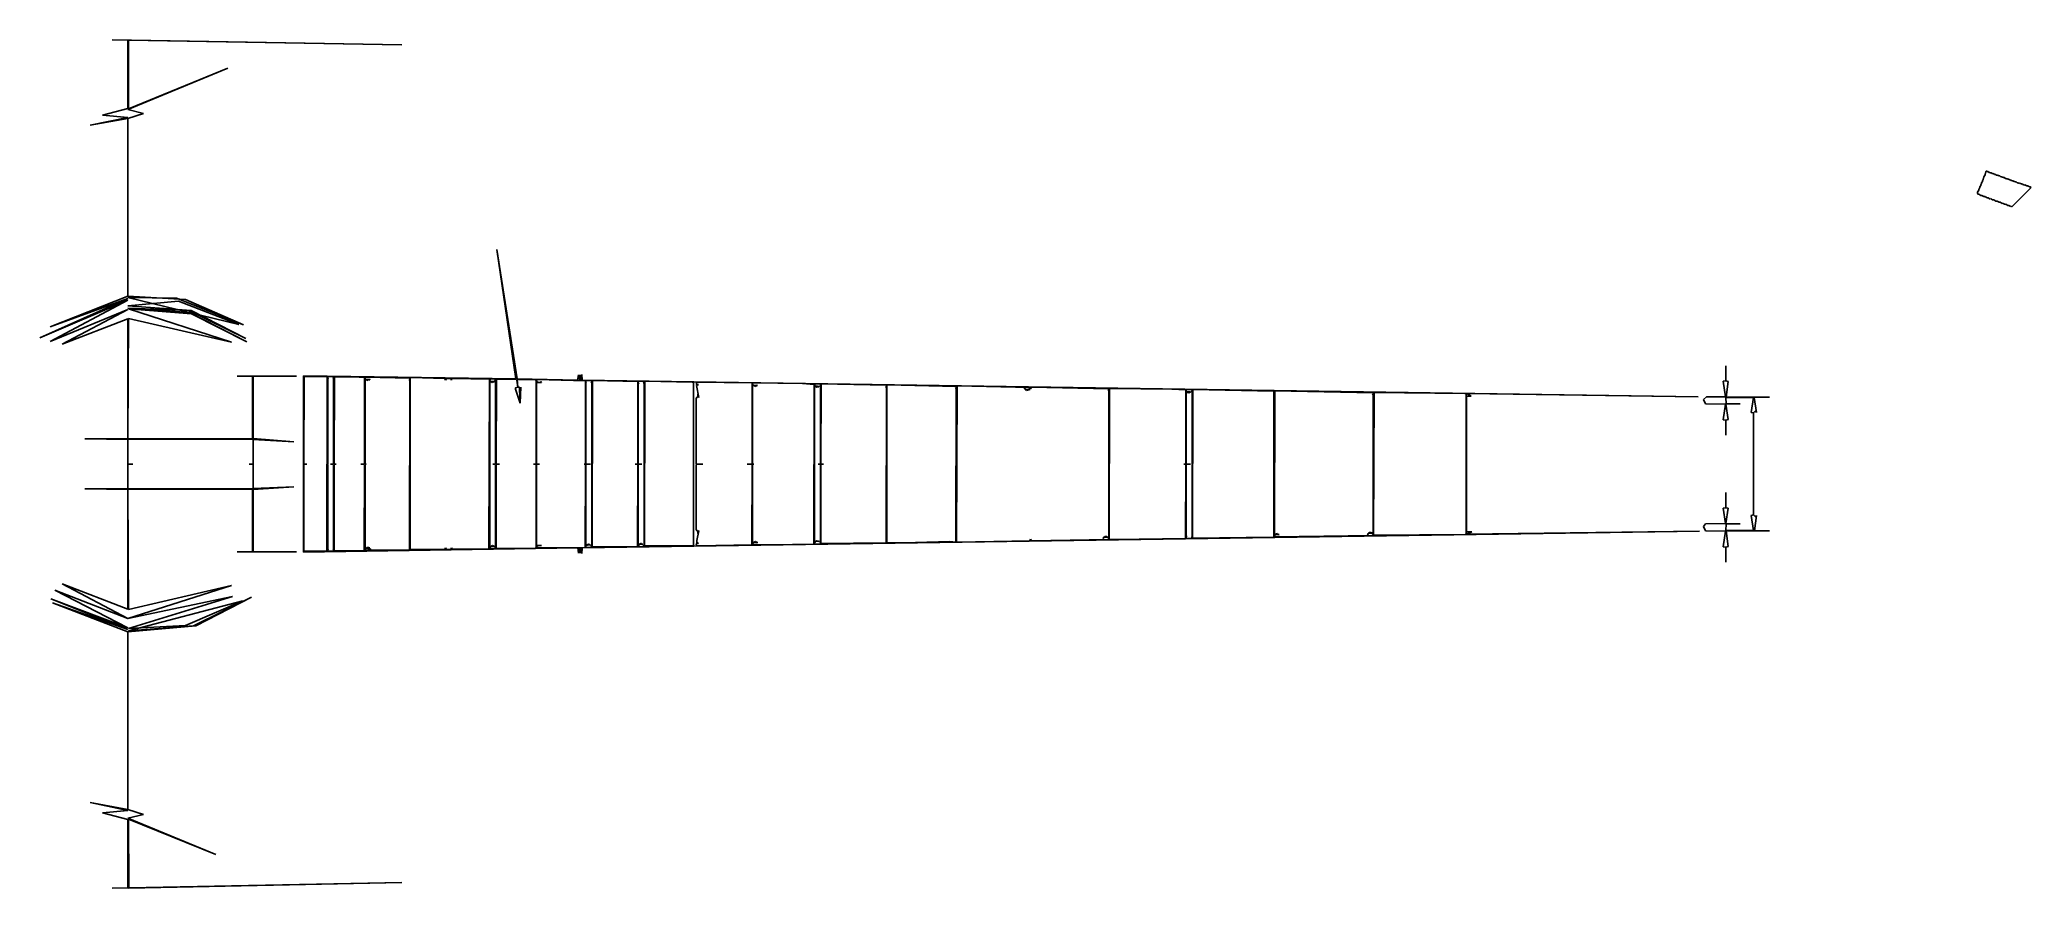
# Model space of a CAD drawing. Extents: x 217 to 596, y 46 to 207.
import ezdxf

# ---------------------------------------------------------------- set-up
doc = ezdxf.new("R2010")
doc.units = 0
doc.layers.add('BODY', color=7, linetype='Continuous')

msp = doc.modelspace()

# ---------------------------------------------------------------- linework, layer by layer
at = {"layer": 'BODY'}
for p, q in [((285.9, 206.25), (230.79, 207.23)), ((230.79, 207.23), (233.81, 207.16)), ((233.81, 207.16), (233.81, 194.17)), ((233.88, 194.1), (233.88, 207.16)), ((233.88, 207.16), (285.9, 206.25)), ((233.81, 193.95), (252.76, 201.87)), ((252.76, 201.87), (233.88, 194.1)), ((233.81, 194.17), (228.97, 192.89)), ((236.75, 193.19), (233.81, 193.95)), ((233.81, 192.28), (236.75, 193.19)), ((233.81, 192.44), (226.63, 191)), ((226.63, 191), (233.81, 192.28)), ((228.97, 192.89), (233.81, 192.44)), ((233.81, 192.28), (233.81, 158.46)), ((233.81, 158.46), (233.81, 192.28)), ((586.89, 181.72), (586.97, 181.79)), ((586.97, 181.94), (587.05, 182.02)), ((586.97, 181.79), (586.97, 181.94)), ((587.05, 182.17), (587.12, 182.24)), ((587.05, 182.02), (587.05, 182.17)), ((587.12, 182.24), (587.2, 182.24)), ((587.2, 182.24), (587.27, 182.17)), ((587.27, 182.17), (587.42, 182.17)), ((587.42, 182.17), (587.65, 182.02)), ((587.65, 182.02), (587.8, 182.02)), ((587.8, 182.02), (587.88, 181.94)), ((587.88, 181.94), (588.03, 181.94)), ((588.03, 181.94), (588.25, 181.79)), ((588.25, 181.79), (588.4, 181.79)), ((588.4, 181.79), (588.48, 181.72)), ((585.38, 178.02), (585.46, 178.09)), ((585.54, 177.87), (585.38, 178.02)), ((585.46, 178.24), (585.69, 178.62)), ((585.46, 178.09), (585.46, 178.24)), ((585.69, 178.77), (585.91, 179.15)), ((585.69, 178.62), (585.69, 178.77)), ((585.91, 179.3), (586.06, 179.53)), ((585.91, 179.15), (585.91, 179.3)), ((586.06, 179.68), (586.21, 179.9)), ((586.06, 179.53), (586.06, 179.68)), ((586.21, 180.05), (586.37, 180.28)), ((586.21, 179.9), (586.21, 180.05)), ((586.37, 180.43), (586.52, 180.66)), ((586.37, 180.28), (586.37, 180.43)), ((586.52, 180.81), (586.59, 180.88)), ((586.52, 180.66), (586.52, 180.81)), ((586.59, 180.96), (586.67, 181.04)), ((586.59, 180.88), (586.59, 180.96)), ((586.67, 181.19), (586.89, 181.56)), ((586.67, 181.04), (586.67, 181.19)), ((586.89, 181.56), (586.89, 181.72)), ((588.48, 181.72), (588.63, 181.72)), ((588.63, 181.72), (588.71, 181.64)), ((588.71, 181.64), (588.86, 181.64)), ((588.86, 181.64), (589.08, 181.49)), ((589.08, 181.49), (589.23, 181.49)), ((589.23, 181.49), (589.31, 181.41)), ((589.31, 181.41), (589.46, 181.41)), ((589.46, 181.41), (589.54, 181.34)), ((589.54, 181.34), (589.69, 181.34)), ((589.69, 181.34), (589.91, 181.19)), ((589.91, 181.19), (590.06, 181.19)), ((590.06, 181.19), (590.14, 181.11)), ((590.14, 181.11), (590.29, 181.11)), ((590.29, 181.11), (590.37, 181.04)), ((590.37, 181.04), (590.52, 181.04)), ((590.52, 181.04), (590.74, 180.88)), ((590.74, 180.88), (590.9, 180.88)), ((590.9, 180.88), (590.97, 180.81)), ((590.97, 180.81), (591.12, 180.81)), ((591.12, 180.81), (591.2, 180.73)), ((591.2, 180.73), (591.35, 180.73)), ((591.35, 180.73), (591.57, 180.58)), ((591.57, 180.58), (591.73, 180.58)), ((591.73, 180.58), (591.8, 180.51)), ((591.8, 180.51), (591.95, 180.51)), ((591.95, 180.51), (592.03, 180.43)), ((595.65, 179.15), (591.95, 175.45)), ((592.03, 180.43), (592.18, 180.43)), ((592.18, 180.43), (592.41, 180.28)), ((592.41, 180.28), (592.56, 180.28)), ((592.56, 180.28), (592.63, 180.21)), ((592.63, 180.21), (592.78, 180.21)), ((592.78, 180.21), (593.01, 180.05)), ((593.01, 180.05), (593.16, 180.05)), ((593.16, 180.05), (593.24, 179.98)), ((593.24, 179.98), (593.39, 179.98)), ((593.39, 179.98), (593.46, 179.9)), ((593.46, 179.9), (593.54, 179.98)), ((593.54, 179.98), (593.76, 179.83)), ((593.76, 179.83), (593.92, 179.83)), ((593.92, 179.83), (593.99, 179.75)), ((593.99, 179.75), (594.14, 179.75)), ((594.14, 179.75), (594.37, 179.6)), ((594.37, 179.6), (594.44, 179.68)), ((594.44, 179.68), (594.82, 179.45)), ((594.82, 179.45), (594.97, 179.45)), ((594.97, 179.45), (595.05, 179.37)), ((595.05, 179.37), (595.2, 179.37)), ((595.2, 179.37), (595.27, 179.3)), ((595.27, 179.3), (595.43, 179.3)), ((595.43, 179.3), (595.65, 179.15)), ((585.69, 177.87), (585.54, 177.87)), ((586.06, 177.64), (585.69, 177.87)), ((586.29, 177.64), (586.06, 177.64)), ((586.67, 177.41), (586.29, 177.64)), ((586.89, 177.41), (586.67, 177.41)), ((586.97, 177.34), (586.89, 177.41)), ((587.12, 177.34), (586.97, 177.34)), ((587.27, 177.19), (587.12, 177.34)), ((587.5, 177.19), (587.27, 177.19)), ((587.88, 176.96), (587.5, 177.19)), ((587.95, 177.03), (587.88, 176.96)), ((588.33, 176.81), (587.95, 177.03)), ((588.56, 176.81), (588.33, 176.81)), ((588.93, 176.58), (588.56, 176.81)), ((589.16, 176.58), (588.93, 176.58)), ((589.54, 176.36), (589.16, 176.58)), ((589.76, 176.36), (589.54, 176.36)), ((590.14, 176.13), (589.76, 176.36)), ((590.22, 176.2), (590.14, 176.13)), ((590.59, 175.98), (590.22, 176.2)), ((590.67, 175.98), (590.59, 175.98)), ((590.74, 175.9), (590.67, 175.98)), ((590.82, 175.98), (590.74, 175.9)), ((591.2, 175.75), (590.82, 175.98)), ((591.42, 175.75), (591.2, 175.75)), ((591.8, 175.52), (591.42, 175.75)), ((591.88, 175.6), (591.8, 175.52)), ((591.88, 175.52), (591.88, 175.6)), ((591.95, 175.45), (591.88, 175.52)), ((307.79, 142.76), (303.94, 167.37)), ((303.94, 167.37), (307.56, 142.76)), ((233.81, 158.01), (217.05, 150.54)), ((217.05, 150.54), (233.81, 157.71)), ((233.81, 158.46), (219.01, 152.65)), ((219.01, 152.65), (233.81, 158.01)), ((233.81, 157.71), (219.01, 149.86)), ((219.01, 149.86), (233.81, 155.97)), ((233.81, 155.97), (221.27, 149.33)), ((244.75, 157.86), (233.81, 158.46)), ((254.87, 153.1), (233.81, 158.24)), ((233.81, 158.24), (243.02, 158.09)), ((233.81, 156.65), (243.39, 157.56)), ((245.81, 155.75), (233.81, 156.65)), ((245.51, 155.37), (233.81, 156.2)), ((233.81, 156.2), (245.36, 155.75)), ((253.51, 149.71), (233.88, 156.05)), ((233.88, 156.05), (245.89, 155.14)), ((243.02, 158.09), (255.78, 153.03)), ((243.39, 157.56), (254.87, 153.1)), ((255.78, 153.03), (244.75, 157.86)), ((245.36, 155.75), (256.23, 150.46)), ((256.38, 149.78), (245.51, 155.37)), ((256.23, 150.46), (245.81, 155.75)), ((221.27, 149.33), (233.81, 154.16)), ((233.81, 131.44), (233.88, 154.24)), ((233.81, 154.16), (233.81, 131.44)), ((233.88, 154.24), (253.51, 149.71)), ((245.89, 155.14), (256.38, 149.78)), ((537.6, 145.25), (537.6, 142.38)), ((537.6, 142.38), (537.6, 145.25)), ((265.82, 143.29), (254.57, 143.29)), ((254.57, 143.29), (257.51, 143.21)), ((257.51, 143.21), (257.51, 131.36)), ((257.59, 143.21), (265.82, 143.29)), ((257.59, 131.44), (257.59, 143.21)), ((267.17, 143.36), (267.17, 109.77)), ((307.56, 142.76), (267.17, 143.36)), ((267.25, 126.6), (267.33, 143.21)), ((267.33, 143.21), (271.7, 143.14)), ((271.7, 143.14), (271.63, 110)), ((271.78, 143.06), (271.93, 143.21)), ((271.86, 142.84), (271.78, 143.06)), ((271.78, 142.76), (271.93, 142.91)), ((271.78, 126.6), (271.78, 142.76)), ((271.93, 142.91), (271.86, 142.84)), ((271.93, 143.21), (272.91, 143.14)), ((272.91, 142.91), (272.76, 142.84)), ((272.76, 142.84), (272.91, 142.68)), ((272.91, 143.14), (272.91, 142.91)), ((272.91, 142.68), (272.91, 126.6)), ((272.99, 126.6), (273.06, 143.14)), ((273.06, 143.14), (276.76, 143.14)), ((276.76, 143.14), (278.8, 142.99)), ((278.8, 142.99), (278.8, 126.6)), ((278.88, 142.76), (278.95, 143.06)), ((279.03, 142.76), (278.88, 142.76)), ((278.88, 142.61), (278.95, 142.68)), ((278.88, 126.6), (278.88, 142.61)), ((278.95, 143.06), (287.41, 142.91)), ((278.95, 142.68), (279.25, 142.46)), ((279.03, 142.61), (279.03, 142.76)), ((279.71, 142.68), (279.03, 142.61)), ((279.25, 142.46), (279.63, 142.61)), ((279.63, 142.61), (279.78, 142.53)), ((279.78, 142.53), (279.71, 142.68)), ((287.41, 142.61), (287.26, 142.61)), ((287.26, 142.61), (287.41, 142.46)), ((287.41, 142.46), (287.33, 110.22)), ((287.41, 142.91), (287.41, 142.61)), ((287.48, 142.84), (287.63, 142.99)), ((287.48, 110.3), (287.48, 142.84)), ((287.63, 142.99), (294.05, 142.84)), ((294.05, 142.84), (294.2, 142.53)), ((294.2, 142.53), (294.35, 142.84)), ((294.35, 142.84), (295.18, 142.84)), ((295.18, 142.84), (295.33, 142.53)), ((295.33, 142.53), (295.41, 142.84)), ((295.41, 142.84), (302.51, 142.68)), ((302.51, 142.68), (302.43, 110.45)), ((302.58, 142.46), (302.73, 142.76)), ((302.73, 142.38), (302.58, 142.46)), ((302.58, 142.23), (302.66, 142.31)), ((302.58, 110.9), (302.58, 142.23)), ((302.66, 142.31), (302.73, 142.38)), ((302.66, 142.31), (303.03, 142.08)), ((302.73, 142.23), (302.66, 142.31)), ((302.73, 142.76), (303.56, 142.68)), ((303.41, 142.31), (302.73, 142.23)), ((303.03, 142.08), (303.49, 142.23)), ((303.49, 142.23), (303.41, 142.31)), ((303.56, 142.68), (303.71, 142.53)), ((303.64, 142.38), (303.56, 142.46)), ((303.56, 142.46), (303.71, 142.23)), ((303.71, 142.53), (303.64, 142.38)), ((303.71, 142.23), (303.71, 126.6)), ((303.79, 126.6), (303.87, 142.68)), ((303.87, 142.68), (307.56, 142.68)), ((307.94, 141.17), (307.49, 141.02)), ((307.49, 141.02), (307.49, 140.8)), ((307.49, 140.8), (308.39, 138.15)), ((307.56, 142.68), (307.72, 142.53)), ((307.72, 142.53), (307.94, 141.17)), ((319.27, 142.53), (307.79, 142.76)), ((307.94, 141.17), (307.79, 142.61)), ((307.79, 142.61), (311.26, 142.61)), ((308.24, 141.17), (307.94, 141.17)), ((308.32, 139.06), (308.24, 141.17)), ((308.47, 141.17), (308.32, 139.06)), ((308.39, 138.15), (308.47, 141.17)), ((311.26, 142.61), (311.41, 142.46)), ((311.41, 142.46), (311.41, 126.6)), ((311.49, 142.23), (311.57, 142.61)), ((311.64, 142.23), (311.49, 142.23)), ((311.49, 126.6), (311.49, 142.08)), ((311.49, 142.08), (312.4, 142.08)), ((311.57, 142.61), (320.78, 142.38)), ((311.64, 142.08), (311.64, 142.23)), ((312.09, 142.08), (311.64, 142.08)), ((312.32, 142.23), (312.09, 142.08)), ((312.4, 142.08), (312.32, 142.23)), ((319.49, 143.52), (319.27, 142.53)), ((319.64, 142.53), (319.49, 143.52)), ((319.79, 143.52), (319.64, 142.53)), ((319.95, 142.53), (319.79, 143.52)), ((320.1, 143.59), (319.95, 142.53)), ((320.17, 142.53), (320.1, 143.59)), ((532.31, 139.36), (320.17, 142.53)), ((320.78, 142.38), (320.78, 126.6)), ((320.85, 142.16), (320.93, 142.46)), ((320.85, 142.01), (321, 142.16)), ((320.93, 142.08), (320.85, 142.16)), ((320.85, 126.6), (320.85, 142.01)), ((320.93, 142.46), (321.83, 142.46)), ((321, 142.16), (320.93, 142.08)), ((321.83, 142.46), (321.98, 142.23)), ((321.91, 142.08), (321.83, 142.16)), ((321.83, 142.16), (321.98, 142.01)), ((321.98, 142.23), (321.91, 142.08)), ((321.98, 142.01), (321.98, 111.13)), ((322.06, 110.83), (322.13, 142.46)), ((322.13, 142.46), (330.74, 142.23)), ((330.74, 142.23), (330.74, 126.6)), ((330.82, 142.01), (330.89, 142.31)), ((330.82, 141.78), (330.97, 142.01)), ((330.89, 141.93), (330.82, 142.01)), ((330.82, 126.6), (330.82, 141.78)), ((330.89, 142.31), (331.8, 142.31)), ((330.97, 142.01), (330.89, 141.93)), ((331.8, 142.31), (331.95, 142.16)), ((331.87, 142.01), (331.8, 142.08)), ((331.8, 142.08), (331.95, 141.85)), ((331.95, 142.16), (331.87, 142.01)), ((331.95, 141.85), (331.95, 111.28)), ((332.02, 110.98), (332.1, 142.31)), ((332.1, 142.31), (341.16, 142.16)), ((341.16, 142.16), (341.31, 142.01)), ((341.31, 142.01), (341.31, 111.13)), ((341.91, 142.16), (352.33, 142.01)), ((341.91, 141.7), (341.91, 142.16)), ((341.91, 141.48), (342.29, 141.7)), ((342.29, 141.7), (341.91, 141.7)), ((342.37, 139.21), (341.91, 141.48)), ((352.33, 142.01), (352.48, 141.85)), ((352.48, 141.85), (352.48, 126.6)), ((352.56, 141.63), (352.63, 142.01)), ((352.71, 141.63), (352.56, 141.63)), ((352.56, 141.48), (352.63, 141.55)), ((352.56, 126.6), (352.56, 141.48)), ((352.63, 142.01), (362.07, 141.85)), ((352.63, 141.55), (353.16, 141.33)), ((352.71, 141.48), (352.71, 141.63)), ((353.47, 141.48), (352.71, 141.48)), ((353.16, 141.33), (353.31, 141.55)), ((353.31, 141.55), (353.47, 141.48)), ((362.07, 141.85), (364.26, 141.7)), ((364.26, 141.7), (364.19, 111.35)), ((364.34, 141.55), (364.49, 141.78)), ((364.41, 141.48), (364.34, 141.55)), ((364.34, 141.33), (364.41, 141.4)), ((364.34, 111.81), (364.34, 141.33)), ((364.41, 141.4), (364.49, 141.55)), ((364.49, 141.55), (364.41, 141.48)), ((364.41, 141.4), (364.71, 141.17)), ((364.49, 141.33), (364.41, 141.4)), ((364.49, 141.78), (365.39, 141.78)), ((364.64, 141.4), (364.49, 141.33)), ((365.24, 141.25), (364.64, 141.4)), ((364.71, 141.17), (364.94, 141.25)), ((364.94, 141.25), (365.09, 141.17)), ((365.02, 141.25), (365.09, 141.33)), ((365.09, 141.17), (365.02, 141.25)), ((365.09, 141.33), (365.24, 141.25)), ((365.39, 141.4), (365.32, 141.48)), ((365.32, 141.48), (365.47, 141.33)), ((365.39, 141.78), (365.47, 141.7)), ((365.47, 141.48), (365.39, 141.4)), ((365.47, 141.7), (365.47, 141.48)), ((365.47, 141.33), (365.47, 126.6)), ((365.54, 126.6), (365.62, 141.78)), ((365.62, 141.78), (378, 141.55)), ((378, 141.25), (377.85, 141.25)), ((377.85, 141.25), (378, 141.1)), ((378, 141.1), (377.93, 111.58)), ((378, 141.55), (378, 141.25)), ((378.08, 141.48), (378.23, 141.63)), ((378.08, 111.66), (378.08, 141.48)), ((378.23, 141.63), (391.29, 141.33)), ((391.29, 141.1), (391.14, 141.1)), ((391.14, 141.1), (391.29, 140.87)), ((391.29, 140.87), (391.21, 111.73)), ((391.29, 141.33), (391.29, 141.1)), ((391.36, 111.88), (391.44, 141.4)), ((391.44, 141.4), (405.33, 141.1)), ((404.35, 141.02), (404.2, 141.02)), ((404.2, 141.02), (404.65, 140.57)), ((404.35, 140.8), (404.35, 141.02)), ((405.03, 140.72), (404.35, 140.8)), ((404.65, 140.57), (405.25, 140.72)), ((405.33, 141.1), (405.03, 140.72)), ((405.25, 140.72), (405.18, 140.87)), ((405.18, 140.87), (405.41, 140.87)), ((405.41, 140.87), (405.56, 141.17)), ((405.56, 141.17), (420.28, 140.87)), ((420.28, 140.65), (420.13, 140.65)), ((420.13, 140.65), (420.28, 140.5)), ((420.28, 140.87), (420.28, 140.65)), ((420.28, 140.5), (420.28, 112.71)), ((420.35, 112.26), (420.43, 140.95)), ((420.43, 140.95), (432.28, 140.8)), ((432.28, 140.8), (434.92, 140.65)), ((434.92, 140.65), (434.92, 126.6)), ((435, 140.42), (435.07, 140.72)), ((435.07, 140.34), (435, 140.42)), ((435, 140.27), (435.07, 140.34)), ((435, 126.6), (435, 140.27)), ((435.07, 140.72), (436.06, 140.72)), ((435.07, 140.34), (435.15, 140.42)), ((435.15, 140.42), (435.07, 140.34)), ((435.07, 140.34), (435.38, 140.12)), ((435.15, 140.27), (435.07, 140.34)), ((435.75, 140.27), (435.15, 140.27)), ((435.38, 140.12), (435.6, 140.19)), ((435.6, 140.19), (435.75, 140.12)), ((435.68, 140.19), (435.75, 140.27)), ((435.75, 140.12), (435.68, 140.19)), ((435.83, 140.34), (435.75, 140.27)), ((435.75, 140.27), (435.91, 140.19)), ((435.91, 140.19), (435.83, 140.34)), ((436.13, 140.5), (435.98, 140.42)), ((435.98, 140.42), (436.13, 140.27)), ((436.06, 140.72), (436.13, 140.65)), ((436.13, 140.65), (436.13, 140.5)), ((436.13, 140.27), (436.13, 126.6)), ((436.21, 112.49), (436.28, 140.72)), ((436.28, 140.72), (451.68, 140.42)), ((451.68, 140.42), (451.68, 112.79)), ((451.76, 113.17), (451.83, 140.5)), ((451.83, 140.5), (470.56, 140.12)), ((470.56, 140.12), (470.56, 139.89)), ((470.63, 113.02), (470.71, 140.19)), ((470.71, 140.19), (488.07, 139.97)), ((537.6, 142.38), (537.07, 142.31)), ((537.07, 142.31), (537.52, 139.36)), ((538.05, 142.23), (537.6, 142.38)), ((537.67, 139.29), (538.05, 142.23)), ((341.84, 139.14), (342.07, 139.21)), ((341.84, 126.6), (341.84, 139.14)), ((342.07, 139.21), (342.14, 139.82)), ((342.14, 139.82), (342.37, 139.21)), ((470.56, 139.89), (470.41, 139.89)), ((470.41, 139.89), (470.56, 139.74)), ((470.56, 139.74), (470.56, 113.47)), ((488.07, 139.97), (488.22, 139.82)), ((488.22, 139.82), (488.22, 113.32)), ((488.3, 113.69), (488.3, 139.44)), ((488.3, 139.44), (489.2, 139.44)), ((489.2, 139.44), (488.37, 139.97)), ((488.37, 139.97), (532.31, 139.36)), ((533.9, 139.36), (533.37, 138.83)), ((533.37, 138.83), (533.75, 138)), ((533.75, 138), (537.52, 137.93)), ((537.52, 139.36), (533.9, 139.36)), ((537.52, 137.93), (537.07, 134.98)), ((537.67, 138), (537.6, 139.21)), ((537.6, 139.21), (542.88, 139.21)), ((537.6, 137.93), (540.31, 138)), ((538.05, 135.06), (537.6, 137.93)), ((545.9, 139.29), (537.67, 139.29)), ((540.31, 138), (537.67, 138)), ((542.88, 139.21), (542.43, 136.34)), ((542.43, 136.34), (542.88, 136.27)), ((542.88, 136.27), (543.26, 136.65)), ((542.96, 139.21), (545.9, 139.29)), ((543.41, 136.34), (542.96, 139.21)), ((543.26, 136.65), (543.41, 136.34)), ((537.07, 134.98), (537.6, 134.91)), ((537.6, 134.91), (538.05, 135.06)), ((537.6, 134.91), (537.6, 132.04)), ((537.6, 132.04), (537.6, 134.91)), ((542.88, 136.27), (542.88, 116.87)), ((542.88, 116.87), (542.88, 136.27)), ((233.81, 131.44), (225.58, 131.36)), ((225.58, 131.36), (233.81, 131.21)), ((257.51, 131.36), (233.81, 131.44)), ((233.81, 131.21), (233.88, 131.28)), ((233.81, 126.6), (233.81, 131.21)), ((233.81, 131.21), (233.81, 121.92)), ((233.88, 131.28), (257.51, 131.28)), ((257.51, 131.28), (257.59, 131.21)), ((265.36, 130.76), (257.59, 131.44)), ((257.59, 131.21), (257.59, 126.6)), ((257.59, 121.92), (257.59, 131.21)), ((257.59, 131.21), (265.36, 130.76)), ((234.71, 126.53), (233.81, 126.6)), ((233.81, 126.45), (234.71, 126.53)), ((233.81, 121.92), (233.81, 126.45)), ((257.59, 126.6), (256.83, 126.53)), ((256.83, 126.53), (257.59, 126.45)), ((257.59, 126.45), (257.59, 121.92)), ((267.78, 126.53), (267.25, 126.6)), ((267.25, 126.45), (267.78, 126.53)), ((267.25, 110), (267.25, 126.45)), ((271.86, 126.53), (271.78, 126.6)), ((271.78, 126.45), (271.86, 126.53)), ((271.78, 110.37), (271.78, 126.45)), ((272.91, 126.6), (272.31, 126.53)), ((272.31, 126.53), (272.91, 126.45)), ((272.91, 126.45), (272.91, 110.45)), ((273.37, 126.53), (272.99, 126.6)), ((272.99, 126.45), (273.37, 126.53)), ((272.99, 110.07), (272.99, 126.45)), ((278.8, 126.6), (278.05, 126.53)), ((278.05, 126.53), (278.8, 126.45)), ((278.8, 126.45), (278.73, 110.07)), ((279.1, 126.53), (278.88, 126.6)), ((278.88, 126.45), (279.1, 126.53)), ((278.88, 110.6), (278.88, 126.45)), ((303.71, 126.6), (303.19, 126.53)), ((303.19, 126.53), (303.71, 126.45)), ((303.71, 126.45), (303.71, 110.9)), ((304.47, 126.53), (303.79, 126.6)), ((303.79, 126.45), (304.47, 126.53)), ((303.79, 110.52), (303.79, 126.45)), ((311.41, 126.6), (310.89, 126.53)), ((310.89, 126.53), (311.41, 126.45)), ((311.41, 126.45), (311.41, 110.67)), ((312.02, 126.53), (311.49, 126.6)), ((311.49, 126.45), (312.02, 126.53)), ((311.49, 111.05), (311.49, 126.45)), ((320.78, 126.6), (320.55, 126.53)), ((320.55, 126.53), (320.78, 126.45)), ((320.78, 126.45), (320.7, 110.67)), ((321.76, 126.53), (320.85, 126.6)), ((320.85, 126.45), (321.76, 126.53)), ((320.85, 111.2), (320.85, 126.45)), ((330.74, 126.6), (330.21, 126.53)), ((330.21, 126.53), (330.74, 126.45)), ((330.74, 126.45), (330.67, 110.83)), ((331.5, 126.53), (330.82, 126.6)), ((330.82, 126.45), (331.5, 126.53)), ((330.82, 111.35), (330.82, 126.45)), ((343.12, 126.53), (341.84, 126.6)), ((341.84, 126.45), (343.12, 126.53)), ((341.84, 114), (341.84, 126.45)), ((352.48, 126.6), (351.5, 126.53)), ((351.5, 126.53), (352.48, 126.45)), ((352.48, 126.45), (352.41, 111.2)), ((352.79, 126.53), (352.56, 126.6)), ((352.56, 126.45), (352.79, 126.53)), ((352.56, 111.66), (352.56, 126.45)), ((365.47, 126.6), (365.02, 126.53)), ((365.02, 126.53), (365.47, 126.45)), ((365.47, 126.45), (365.47, 111.88)), ((366.07, 126.53), (365.54, 126.6)), ((365.54, 126.45), (366.07, 126.53)), ((365.54, 111.43), (365.54, 126.45)), ((434.92, 126.6), (434.55, 126.53)), ((434.55, 126.53), (434.92, 126.45)), ((434.92, 126.45), (434.85, 112.41)), ((435.07, 126.53), (435, 126.6)), ((435, 126.45), (435.07, 126.53)), ((435, 112.94), (435, 126.45)), ((435.07, 126.53), (435.83, 126.53)), ((435.83, 126.53), (435.07, 126.53)), ((436.13, 126.6), (436.06, 126.53)), ((436.06, 126.53), (436.13, 126.45)), ((436.13, 126.45), (436.13, 112.86)), ((233.81, 121.92), (225.58, 121.85)), ((225.58, 121.85), (233.81, 121.7)), ((233.88, 121.85), (233.81, 121.92)), ((233.81, 121.7), (257.51, 121.77)), ((233.81, 121.7), (233.81, 98.97)), ((233.88, 98.9), (233.81, 121.7)), ((257.51, 121.85), (233.88, 121.85)), ((257.59, 121.92), (257.51, 121.85)), ((257.51, 121.77), (257.51, 109.92)), ((257.59, 121.7), (265.36, 122.23)), ((265.36, 122.23), (257.59, 121.92)), ((257.59, 109.92), (257.59, 121.7)), ((537.6, 118.22), (537.6, 121.17)), ((537.6, 121.17), (537.6, 118.22)), ((537.6, 118.22), (537.07, 118.15)), ((537.07, 118.15), (537.52, 115.28)), ((538.05, 118.15), (537.6, 118.22)), ((537.6, 115.28), (538.05, 118.15)), ((320.17, 110.6), (532.61, 113.77)), ((342.07, 113.92), (341.84, 114)), ((341.99, 112.03), (342.37, 113.85)), ((342.14, 113.32), (342.07, 113.92)), ((342.29, 113.92), (342.14, 113.32)), ((342.37, 113.85), (342.29, 113.92)), ((532.61, 113.77), (488.3, 113.24)), ((488.3, 113.24), (489.28, 113.69)), ((489.28, 113.69), (488.3, 113.69)), ((533.75, 115.2), (533.37, 114.68)), ((533.37, 114.68), (533.75, 113.85)), ((537.52, 115.28), (533.75, 115.2)), ((533.75, 113.85), (537.52, 113.77)), ((537.52, 113.77), (537.07, 110.83)), ((540.31, 115.2), (537.6, 115.28)), ((537.6, 113.92), (537.67, 115.2)), ((542.88, 113.92), (537.6, 113.92)), ((537.67, 115.2), (540.31, 115.2)), ((538.05, 110.9), (537.67, 113.85)), ((537.67, 113.85), (545.9, 113.85)), ((542.88, 116.87), (542.43, 116.79)), ((542.43, 116.79), (542.88, 113.92)), ((543.26, 116.49), (542.88, 116.87)), ((543.03, 113.85), (543.41, 116.79)), ((545.9, 113.85), (543.03, 113.85)), ((543.41, 116.79), (543.26, 116.49)), ((257.51, 109.92), (254.57, 109.84)), ((254.57, 109.84), (265.82, 109.84)), ((265.82, 109.84), (257.59, 109.92)), ((267.17, 109.77), (319.34, 110.6)), ((271.63, 110), (267.25, 110)), ((271.93, 110.22), (271.78, 110.37)), ((271.78, 110.07), (271.86, 110.3)), ((272.84, 110), (271.78, 110.07)), ((271.86, 110.3), (271.93, 110.22)), ((272.91, 110.45), (272.76, 110.3)), ((272.76, 110.3), (272.84, 110.37)), ((272.84, 110.37), (272.91, 110.3)), ((272.91, 110.3), (272.84, 110)), ((278.73, 110.07), (272.99, 110.07)), ((278.88, 110.37), (279.25, 110.6)), ((279.03, 110.52), (278.88, 110.6)), ((278.88, 110.15), (278.88, 110.37)), ((287.33, 110.22), (278.88, 110.15)), ((279.25, 110.67), (279.03, 110.52)), ((279.63, 110.67), (279.25, 110.67)), ((279.25, 110.6), (279.93, 110.3)), ((279.56, 110.6), (279.63, 110.67)), ((279.78, 110.6), (279.56, 110.6)), ((279.71, 110.45), (279.78, 110.6)), ((279.93, 110.45), (279.71, 110.45)), ((279.93, 110.3), (279.93, 110.45)), ((294.05, 110.3), (287.48, 110.3)), ((294.2, 110.6), (294.05, 110.3)), ((294.35, 110.3), (294.2, 110.6)), ((295.18, 110.3), (294.35, 110.3)), ((295.33, 110.6), (295.18, 110.3)), ((295.49, 110.37), (295.33, 110.6)), ((302.43, 110.45), (295.49, 110.37)), ((302.58, 110.52), (302.73, 110.9)), ((302.66, 110.83), (302.58, 110.9)), ((303.56, 110.45), (302.58, 110.52)), ((303.11, 111.05), (302.66, 110.83)), ((302.73, 110.9), (302.88, 110.83)), ((302.88, 110.83), (303.49, 110.9)), ((303.49, 110.9), (303.11, 111.05)), ((303.71, 110.9), (303.56, 110.75)), ((303.56, 110.75), (303.71, 110.6)), ((303.71, 110.6), (303.56, 110.45)), ((311.26, 110.52), (303.79, 110.52)), ((311.41, 110.67), (311.26, 110.52)), ((312.4, 111.05), (311.49, 111.05)), ((311.49, 110.6), (311.49, 110.9)), ((311.49, 110.9), (311.64, 110.9)), ((320.7, 110.67), (311.49, 110.6)), ((311.64, 110.9), (311.64, 111.05)), ((311.64, 111.05), (312.4, 111.05)), ((319.34, 110.6), (319.49, 109.62)), ((319.49, 109.62), (319.64, 110.6)), ((319.64, 110.6), (319.79, 109.62)), ((319.79, 109.62), (319.95, 110.6)), ((319.95, 110.6), (320.1, 109.54)), ((320.1, 109.54), (320.17, 110.6)), ((320.93, 111.13), (320.85, 111.2)), ((320.85, 110.83), (320.93, 111.05)), ((321, 110.67), (320.85, 110.83)), ((321.38, 111.35), (320.93, 111.13)), ((320.93, 111.13), (321, 111.2)), ((321, 110.98), (320.93, 111.13)), ((320.93, 111.05), (321, 110.98)), ((321, 111.2), (321.15, 111.13)), ((321.68, 110.75), (321, 110.67)), ((321.15, 111.13), (321.76, 111.2)), ((321.61, 111.28), (321.38, 111.35)), ((321.53, 111.2), (321.61, 111.28)), ((321.61, 111.13), (321.53, 111.2)), ((321.76, 111.2), (321.61, 111.13)), ((321.83, 110.67), (321.68, 110.75)), ((321.98, 111.13), (321.83, 110.98)), ((321.83, 110.98), (321.91, 111.05)), ((321.98, 110.9), (321.83, 110.67)), ((321.91, 111.05), (321.98, 110.9)), ((330.67, 110.83), (322.06, 110.83)), ((330.89, 111.28), (330.82, 111.35)), ((330.82, 110.98), (330.97, 111.13)), ((330.97, 110.83), (330.82, 110.98)), ((331.42, 111.51), (330.89, 111.28)), ((330.89, 111.28), (330.97, 111.35)), ((330.97, 111.13), (330.89, 111.28)), ((330.97, 111.35), (331.12, 111.28)), ((331.65, 110.9), (330.97, 110.83)), ((331.12, 111.28), (331.72, 111.35)), ((331.35, 111.43), (331.42, 111.51)), ((331.5, 111.35), (331.35, 111.43)), ((331.5, 111.35), (331.57, 111.43)), ((331.57, 111.43), (331.5, 111.35)), ((331.57, 111.28), (331.5, 111.35)), ((331.72, 111.35), (331.57, 111.28)), ((331.8, 110.83), (331.65, 110.9)), ((331.95, 111.28), (331.8, 111.13)), ((331.8, 111.13), (331.87, 111.2)), ((331.95, 110.98), (331.8, 110.83)), ((331.87, 111.2), (331.95, 110.98)), ((341.16, 110.98), (332.02, 110.98)), ((341.31, 111.13), (341.16, 110.98)), ((341.84, 111.13), (341.99, 111.51)), ((342.14, 110.98), (341.84, 111.13)), ((341.99, 111.58), (341.99, 112.03)), ((342.14, 111.58), (341.99, 111.58)), ((341.99, 111.51), (342.29, 111.51)), ((342.14, 111.43), (342.14, 111.58)), ((342.29, 111.51), (342.14, 111.43)), ((352.41, 111.2), (342.14, 110.98)), ((352.56, 111.28), (352.71, 111.66)), ((352.63, 111.58), (352.56, 111.66)), ((356.03, 111.2), (352.56, 111.28)), ((353.09, 111.81), (352.63, 111.58)), ((352.71, 111.66), (353.54, 111.66)), ((353.31, 111.73), (353.09, 111.81)), ((353.31, 111.58), (353.31, 111.73)), ((353.54, 111.66), (353.31, 111.58)), ((364.19, 111.35), (356.03, 111.2)), ((364.41, 111.73), (364.34, 111.81)), ((364.34, 111.51), (364.41, 111.66)), ((364.49, 111.35), (364.34, 111.51)), ((364.71, 111.96), (364.41, 111.73)), ((364.41, 111.73), (364.49, 111.81)), ((364.49, 111.58), (364.41, 111.73)), ((364.41, 111.66), (364.49, 111.58)), ((364.49, 111.81), (365.24, 111.88)), ((365.39, 111.35), (364.49, 111.35)), ((365.02, 111.88), (364.71, 111.96)), ((365.02, 111.88), (365.09, 111.96)), ((365.09, 111.96), (365.02, 111.88)), ((365.09, 111.81), (365.02, 111.88)), ((365.24, 111.88), (365.09, 111.81)), ((365.47, 111.88), (365.32, 111.66)), ((365.32, 111.66), (365.39, 111.73)), ((365.39, 111.73), (365.47, 111.66)), ((365.47, 111.66), (365.39, 111.35)), ((377.93, 111.58), (365.54, 111.43)), ((381.32, 111.58), (378.08, 111.66)), ((390.08, 111.81), (381.32, 111.58)), ((391.21, 111.73), (390.08, 111.81)), ((391.51, 111.73), (391.36, 111.88)), ((405.25, 111.96), (391.51, 111.73)), ((405.41, 112.26), (405.25, 111.96)), ((405.56, 111.96), (405.41, 112.26)), ((420.2, 112.18), (405.56, 111.96)), ((419.52, 112.79), (419.15, 112.41)), ((419.15, 112.41), (419.3, 112.41)), ((419.3, 112.41), (419.3, 112.64)), ((419.3, 112.64), (419.98, 112.64)), ((419.9, 112.79), (419.52, 112.79)), ((420.05, 112.56), (419.9, 112.79)), ((419.98, 112.64), (420.28, 112.49)), ((420.28, 112.71), (420.05, 112.56)), ((420.28, 112.49), (420.2, 112.18)), ((421.71, 112.18), (420.35, 112.26)), ((434.85, 112.41), (421.71, 112.18)), ((435.15, 112.71), (435, 112.94)), ((435, 112.71), (435.07, 112.79)), ((435, 112.49), (435, 112.71)), ((435.07, 112.41), (435, 112.49)), ((435.07, 112.79), (435.15, 112.71)), ((435.98, 112.41), (435.07, 112.41)), ((436.13, 112.86), (435.98, 112.71)), ((435.98, 112.71), (436.13, 112.56)), ((436.13, 112.56), (435.98, 112.41)), ((451.53, 112.64), (436.21, 112.49)), ((451.68, 112.79), (451.53, 112.64)), ((452.36, 113.32), (451.76, 113.17)), ((451.76, 112.71), (451.91, 113.17)), ((470.48, 112.94), (451.76, 112.71)), ((451.91, 113.17), (452.66, 113.17)), ((452.29, 113.24), (452.36, 113.32)), ((452.51, 113.24), (452.29, 113.24)), ((452.51, 113.09), (452.51, 113.24)), ((452.66, 113.17), (452.51, 113.09)), ((469.8, 113.54), (469.42, 113.17)), ((469.42, 113.17), (469.58, 113.17)), ((469.58, 113.17), (469.58, 113.39)), ((469.58, 113.39), (470.26, 113.39)), ((470.18, 113.54), (469.8, 113.54)), ((470.1, 113.47), (470.18, 113.54)), ((470.33, 113.47), (470.1, 113.47)), ((470.26, 113.39), (470.56, 113.24)), ((470.56, 113.47), (470.33, 113.32)), ((470.33, 113.32), (470.33, 113.47)), ((470.56, 113.24), (470.48, 112.94)), ((488.07, 113.17), (470.63, 113.02)), ((488.22, 113.32), (488.07, 113.17)), ((537.07, 110.83), (537.6, 110.75)), ((537.6, 110.75), (538.05, 110.9)), ((537.6, 110.75), (537.6, 107.88)), ((537.6, 107.88), (537.6, 110.75)), ((233.81, 97.16), (219.92, 102.6)), ((219.92, 102.6), (233.81, 95.43)), ((233.81, 98.97), (221.27, 103.8)), ((221.27, 103.8), (233.81, 97.16)), ((233.81, 97.16), (253.51, 103.43)), ((253.51, 103.43), (233.88, 98.9)), ((233.81, 95.43), (219.16, 100.94)), ((219.16, 100.94), (233.81, 95.12)), ((233.81, 95.12), (219.46, 100.18)), ((219.46, 100.18), (233.81, 94.67)), ((253.66, 101.39), (233.81, 97.16)), ((233.88, 95.27), (253.66, 101.39)), ((233.88, 94.82), (255.62, 100.56)), ((255.62, 100.56), (244.75, 95.88)), ((257.29, 101.24), (246.26, 95.8)), ((246.72, 95.8), (257.29, 101.24)), ((233.81, 94.67), (246.72, 95.8)), ((233.81, 94.67), (233.81, 60.85)), ((233.81, 60.85), (233.81, 94.67)), ((244.75, 95.88), (233.88, 95.27)), ((246.26, 95.8), (233.88, 94.82)), ((233.81, 60.85), (226.63, 62.21)), ((226.63, 62.21), (233.81, 60.7)), ((233.81, 60.7), (228.97, 60.24)), ((236.75, 59.94), (233.81, 60.85)), ((228.97, 60.24), (233.81, 58.96)), ((233.81, 59.19), (236.75, 59.94)), ((250.49, 52.32), (233.81, 59.19)), ((233.81, 58.96), (233.81, 45.98)), ((233.96, 45.9), (233.88, 59.04)), ((233.88, 59.04), (250.49, 52.32)), ((230.79, 45.9), (285.9, 46.96)), ((233.81, 45.98), (230.79, 45.9)), ((285.9, 46.96), (233.96, 45.9))]:
    msp.add_line(p, q, dxfattribs=at)

doc.saveas('drawing.dxf')
